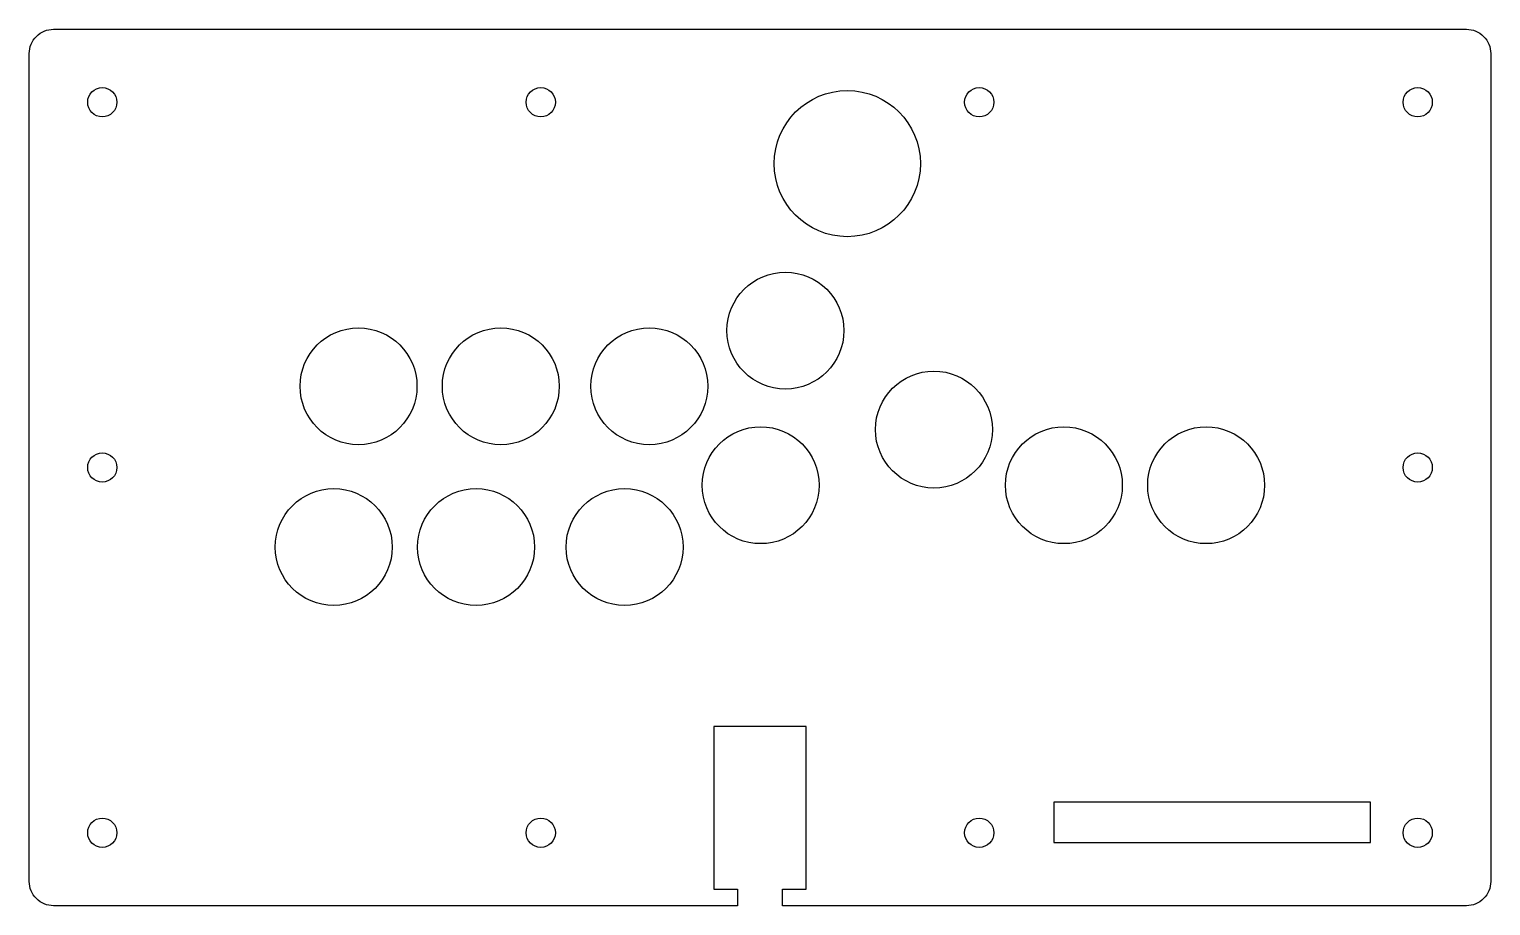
# Model space of a CAD drawing. Header units: millimetres. Extents: x -300 to 0, y -180 to 0.
import ezdxf

# ---------------------------------------------------------------- set-up
doc = ezdxf.new("R2010")
doc.units = ezdxf.units.MM
doc.layers.get('0').update_dxf_attribs({"linetype": 'CONTINUOUS'})

msp = doc.modelspace()

# ---------------------------------------------------------------- linework, layer by layer
msp.add_lwpolyline([(-159.51, -143.16), (-159.51, -176.6), (-154.61, -176.6), (-154.61, -180), (-295, -180, -0.414214), (-300, -175), (-300, -5, -0.414214), (-295, 0), (-5, 0, -0.414214), (0, -5), (0, -175, -0.414214), (-5, -180), (-145.41, -180), (-145.41, -176.6), (-140.51, -176.6), (-140.51, -143.16)], format="xyb", close=True)
msp.add_lwpolyline([(-89.72, -158.7), (-89.72, -167.02), (-24.72, -167.02), (-24.72, -158.7)], close=True)
for centre, radius in [((-285, -15), 3), ((-195, -15), 3), ((-105, -15), 3), ((-15, -15), 3), ((-132.08, -27.6), 15), ((-144.78, -61.89), 12), ((-232.41, -73.32), 12), ((-203.2, -73.32), 12), ((-172.72, -73.32), 12), ((-114.3, -82.21), 12), ((-149.86, -93.64), 12), ((-87.63, -93.64), 12), ((-58.42, -93.64), 12), ((-285, -90), 3), ((-15, -90), 3), ((-237.49, -106.34), 12), ((-208.28, -106.34), 12), ((-177.8, -106.34), 12), ((-285, -165), 3), ((-195, -165), 3), ((-105, -165), 3), ((-15, -165), 3)]:
    msp.add_circle(centre, radius)

doc.saveas('drawing.dxf')
